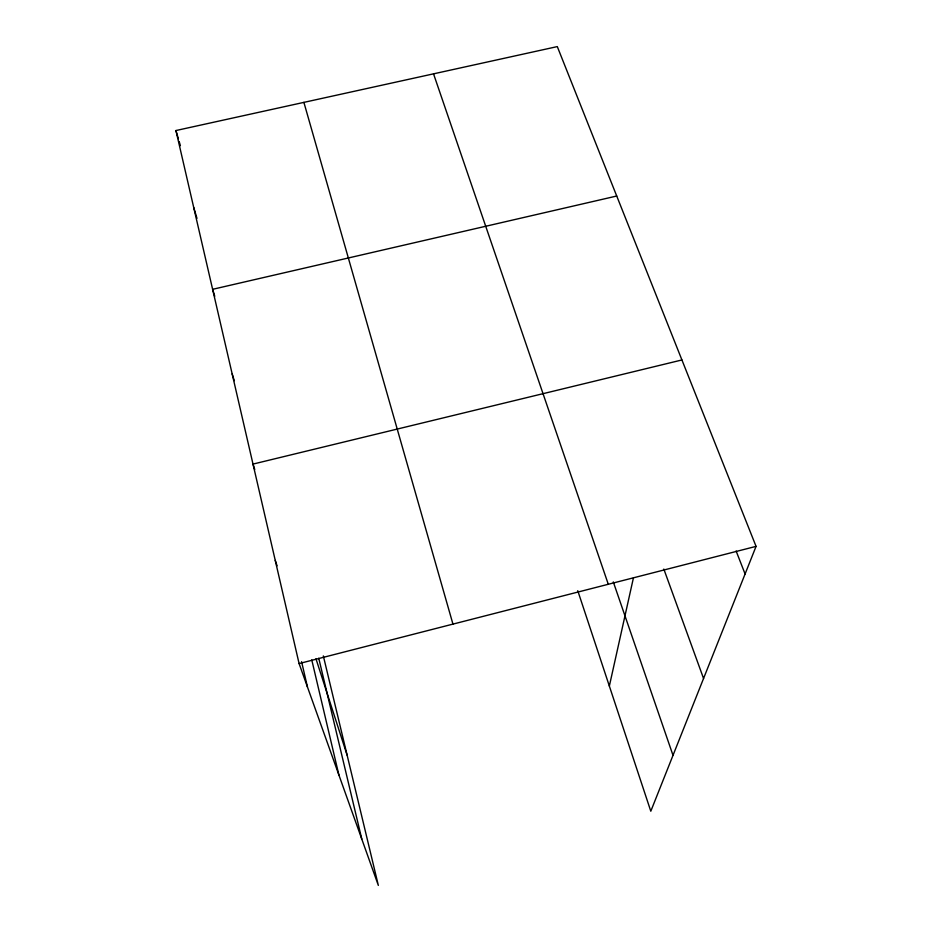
<?xml version="1.0" encoding="UTF-8"?>
<svg xmlns="http://www.w3.org/2000/svg" width="932" height="932" viewBox="0 0 932 932"><rect width="100%" height="100%" fill="white"/><g stroke="black" fill="none" stroke-linecap="round" stroke-linejoin="round"><path stroke-width="1.4" d="M609.353 686.068L633.399 577.991M323.334 655.918L378.334 885.4L299.09 663.572L175.938 130.538L557.301 46.6L756.062 546.373L650.804 811.213L577.758 590.69M299.09 663.572L756.062 546.373M681.921 359.962L253.003 464.089L254.762 469.53M616.728 196.023L212.624 289.316L214.756 296.271M736.117 550.998L745.087 573.972M663.829 569.068L703.555 678.484M613.291 581.906L673.009 755.339M433.531 73.838L608.293 584.271M275.266 560.423L277.072 565.806M315.96 658.773L347.1 755.106M232.173 373.918L234.293 380.687M193.716 207.475L196.978 218.356M175.938 130.538L178.362 138.763M179.177 141.513L180.389 145.625M303.89 102.369L452.952 624.114M318.744 658.213L361.779 839.045M311.777 659.903L338.864 774.911M301.584 661.685L307.443 686.942"/></g></svg>
